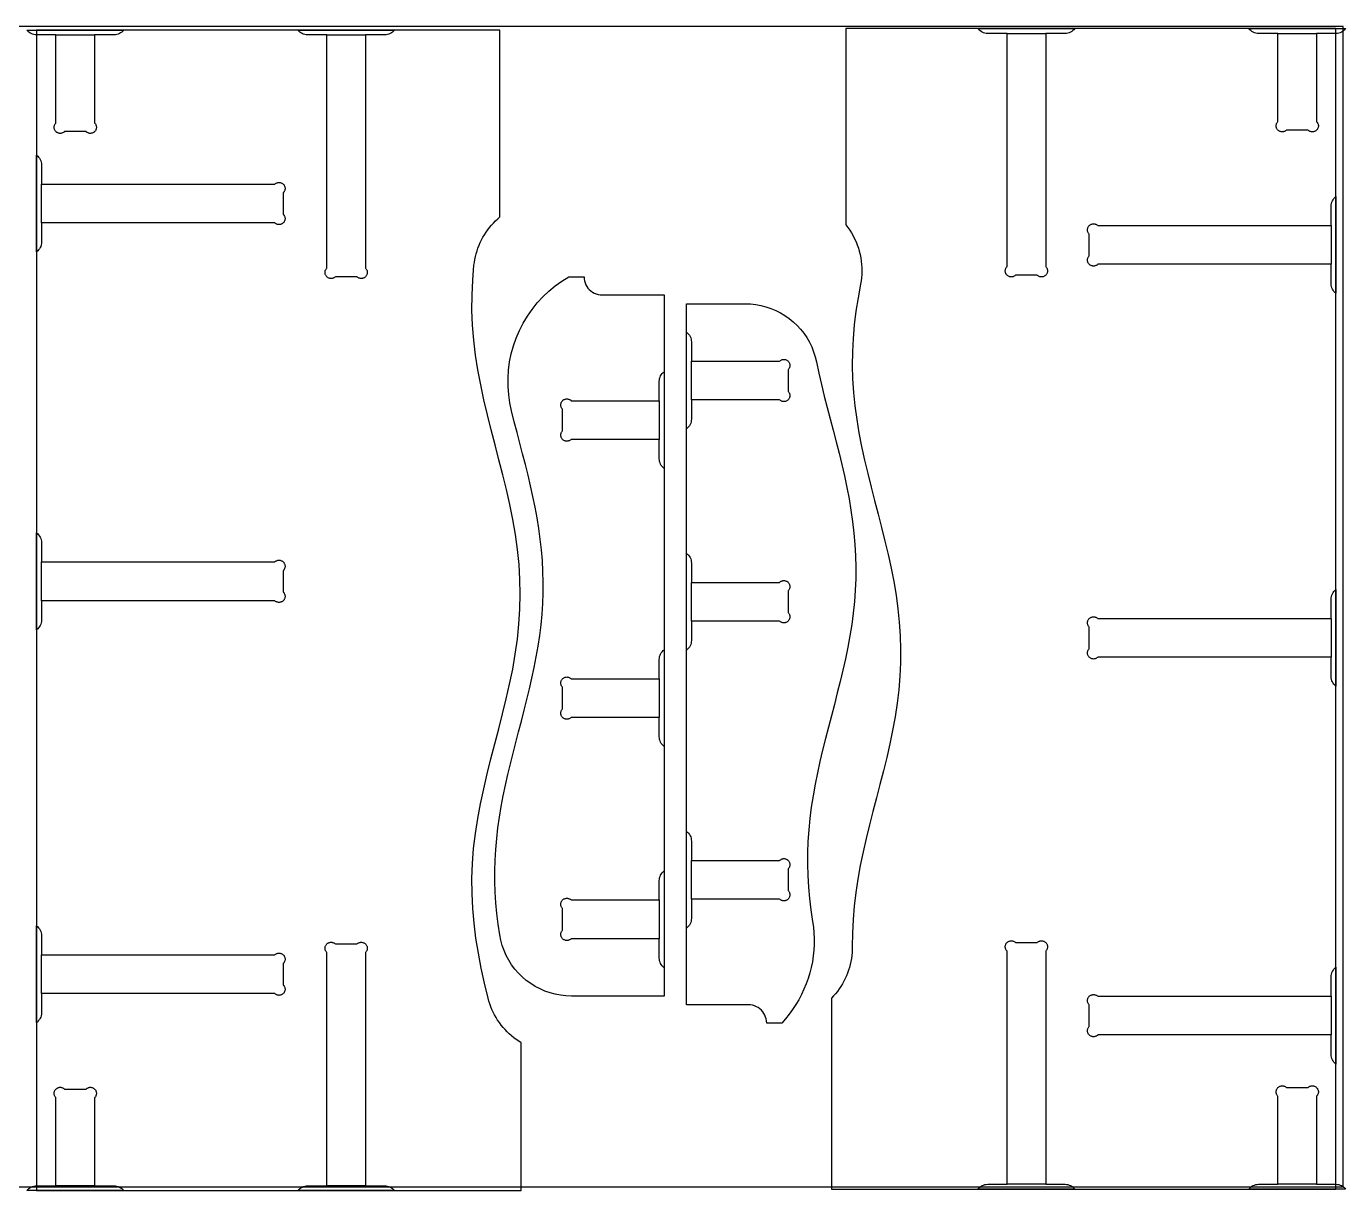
# Model space of a CAD drawing. Header units: inches. Extents: x -0.2 to 96.1, y -0.2 to 48.
# Drawn here: x 41.6 to 96.1, y -0.2 to 48 of the extents above; entities that cross this region are included whole.
import ezdxf

# ---------------------------------------------------------------- set-up
doc = ezdxf.new("R2010")
doc.units = ezdxf.units.IN
for name, color, linetype in [('BRACKET_CUTS', 1, 'Continuous'), ('BRACKET_OUTLINE', 5, 'Continuous'), ('PLYWOOD_BOUNDARY', 7, 'Continuous'), ('SHELF_OUTLINE', 3, 'Continuous')]:
    doc.layers.add(name, color=color, linetype=linetype)

msp = doc.modelspace()

# ---------------------------------------------------------------- linework, layer by layer
at = {"layer": 'BRACKET_CUTS'}
for points in [[(42.776, 47.647), (44.376, 47.647)], [(53.976, 47.647), (55.576, 47.647)], [(82.104, 47.709), (83.704, 47.709)], [(93.304, 47.709), (94.904, 47.709)], [(42.176, 39.873), (42.176, 41.472)], [(95.504, 39.759), (95.504, 38.159)], [(69.052, 32.554), (69.052, 34.154)], [(67.724, 32.518), (67.724, 30.918)], [(42.176, 24.247), (42.176, 25.848)], [(69.052, 23.404), (69.052, 25.005)], [(95.504, 23.509), (95.504, 21.909)], [(67.724, 21.018), (67.724, 19.418)], [(69.052, 11.904), (69.052, 13.504)], [(67.724, 11.868), (67.724, 10.268)], [(42.176, 7.998), (42.176, 9.598)], [(95.504, 7.884), (95.504, 6.284)], [(44.376, 0.048), (42.776, 0.048)], [(55.576, 0.048), (53.976, 0.048)], [(83.704, 0.109), (82.104, 0.109)], [(94.904, 0.109), (93.304, 0.109)]]:
    msp.add_lwpolyline(points, dxfattribs=at)
at = {"layer": 'BRACKET_OUTLINE'}
for points in [[(45.576, 47.847), (45.538, 47.803), (45.496, 47.764), (45.449, 47.729), (45.399, 47.7), (45.346, 47.677), (45.29, 47.661), (45.233, 47.651), (45.176, 47.647), (44.376, 47.647), (44.376, 44.001), (44.392, 43.983), (44.407, 43.963), (44.419, 43.942), (44.43, 43.92), (44.438, 43.897), (44.444, 43.873), (44.448, 43.849), (44.449, 43.824), (44.448, 43.8), (44.444, 43.776), (44.438, 43.752), (44.43, 43.729), (44.419, 43.706), (44.407, 43.685), (44.392, 43.666), (44.376, 43.647), (44.357, 43.631), (44.338, 43.616), (44.317, 43.604), (44.294, 43.593), (44.271, 43.585), (44.248, 43.579), (44.223, 43.575), (44.199, 43.574), (44.174, 43.575), (44.15, 43.579), (44.126, 43.585), (44.103, 43.593), (44.081, 43.604), (44.06, 43.616), (44.04, 43.631), (44.022, 43.647), (43.129, 43.647), (43.111, 43.631), (43.091, 43.616), (43.07, 43.604), (43.048, 43.593), (43.025, 43.585), (43.001, 43.579), (42.977, 43.575), (42.952, 43.574), (42.928, 43.575), (42.904, 43.579), (42.88, 43.585), (42.857, 43.593), (42.834, 43.604), (42.813, 43.616), (42.794, 43.631), (42.776, 43.647), (42.759, 43.666), (42.744, 43.685), (42.732, 43.706), (42.721, 43.729), (42.713, 43.752), (42.707, 43.776), (42.704, 43.8), (42.702, 43.824), (42.704, 43.849), (42.707, 43.873), (42.713, 43.897), (42.721, 43.92), (42.732, 43.942), (42.744, 43.963), (42.759, 43.983), (42.776, 44.001), (42.776, 47.647), (41.976, 47.647), (41.918, 47.651), (41.861, 47.661), (41.805, 47.677), (41.752, 47.7), (41.702, 47.729), (41.655, 47.764), (41.613, 47.803), (41.576, 47.847), (45.576, 47.847)], [(56.776, 47.847), (56.738, 47.803), (56.696, 47.764), (56.649, 47.729), (56.599, 47.7), (56.546, 47.677), (56.49, 47.661), (56.433, 47.651), (56.376, 47.647), (55.576, 47.647), (55.576, 38.001), (55.592, 37.983), (55.607, 37.963), (55.619, 37.942), (55.63, 37.92), (55.638, 37.897), (55.644, 37.873), (55.648, 37.849), (55.649, 37.824), (55.648, 37.8), (55.644, 37.776), (55.638, 37.752), (55.63, 37.729), (55.619, 37.706), (55.607, 37.685), (55.592, 37.666), (55.576, 37.647), (55.557, 37.631), (55.538, 37.616), (55.517, 37.604), (55.494, 37.593), (55.471, 37.585), (55.448, 37.579), (55.423, 37.575), (55.399, 37.574), (55.374, 37.575), (55.35, 37.579), (55.326, 37.585), (55.303, 37.593), (55.281, 37.604), (55.26, 37.616), (55.24, 37.631), (55.222, 37.647), (54.329, 37.647), (54.311, 37.631), (54.291, 37.616), (54.27, 37.604), (54.248, 37.593), (54.225, 37.585), (54.201, 37.579), (54.177, 37.575), (54.152, 37.574), (54.128, 37.575), (54.104, 37.579), (54.08, 37.585), (54.057, 37.593), (54.034, 37.604), (54.013, 37.616), (53.994, 37.631), (53.976, 37.647), (53.959, 37.666), (53.944, 37.685), (53.932, 37.706), (53.921, 37.729), (53.913, 37.752), (53.907, 37.776), (53.904, 37.8), (53.902, 37.824), (53.904, 37.849), (53.907, 37.873), (53.913, 37.897), (53.921, 37.92), (53.932, 37.942), (53.944, 37.963), (53.959, 37.983), (53.976, 38.001), (53.976, 47.647), (53.176, 47.647), (53.118, 47.651), (53.061, 47.661), (53.005, 47.677), (52.952, 47.7), (52.902, 47.729), (52.855, 47.764), (52.813, 47.803), (52.776, 47.847), (56.776, 47.847)], [(84.904, 47.909), (84.866, 47.864), (84.824, 47.825), (84.778, 47.79), (84.727, 47.761), (84.674, 47.739), (84.619, 47.722), (84.562, 47.712), (84.504, 47.709), (83.704, 47.709), (83.704, 38.062), (83.72, 38.044), (83.735, 38.024), (83.747, 38.003), (83.758, 37.981), (83.766, 37.958), (83.772, 37.934), (83.776, 37.91), (83.777, 37.885), (83.776, 37.861), (83.772, 37.837), (83.766, 37.813), (83.758, 37.79), (83.747, 37.768), (83.735, 37.746), (83.72, 37.727), (83.704, 37.709), (83.686, 37.692), (83.666, 37.678), (83.645, 37.665), (83.623, 37.654), (83.6, 37.646), (83.576, 37.64), (83.551, 37.637), (83.527, 37.635), (83.502, 37.637), (83.478, 37.64), (83.454, 37.646), (83.431, 37.654), (83.409, 37.665), (83.388, 37.678), (83.368, 37.692), (83.35, 37.709), (82.457, 37.709), (82.439, 37.692), (82.419, 37.678), (82.398, 37.665), (82.376, 37.654), (82.353, 37.646), (82.329, 37.64), (82.305, 37.637), (82.28, 37.635), (82.256, 37.637), (82.232, 37.64), (82.208, 37.646), (82.185, 37.654), (82.163, 37.665), (82.142, 37.678), (82.122, 37.692), (82.104, 37.709), (82.087, 37.727), (82.073, 37.746), (82.06, 37.768), (82.05, 37.79), (82.041, 37.813), (82.035, 37.837), (82.032, 37.861), (82.03, 37.885), (82.032, 37.91), (82.035, 37.934), (82.041, 37.958), (82.05, 37.981), (82.06, 38.003), (82.073, 38.024), (82.087, 38.044), (82.104, 38.062), (82.104, 47.709), (81.304, 47.709), (81.246, 47.712), (81.189, 47.722), (81.133, 47.739), (81.08, 47.761), (81.03, 47.79), (80.983, 47.825), (80.941, 47.864), (80.904, 47.909), (84.904, 47.909)], [(96.104, 47.909), (96.066, 47.864), (96.024, 47.825), (95.978, 47.79), (95.927, 47.761), (95.874, 47.739), (95.819, 47.722), (95.762, 47.712), (95.704, 47.709), (94.904, 47.709), (94.904, 44.062), (94.92, 44.044), (94.935, 44.024), (94.947, 44.003), (94.958, 43.981), (94.966, 43.958), (94.972, 43.934), (94.976, 43.91), (94.977, 43.885), (94.976, 43.861), (94.972, 43.837), (94.966, 43.813), (94.958, 43.79), (94.947, 43.768), (94.935, 43.746), (94.92, 43.727), (94.904, 43.709), (94.886, 43.692), (94.866, 43.678), (94.845, 43.665), (94.823, 43.654), (94.8, 43.646), (94.776, 43.64), (94.751, 43.637), (94.727, 43.635), (94.702, 43.637), (94.678, 43.64), (94.654, 43.646), (94.631, 43.654), (94.609, 43.665), (94.588, 43.678), (94.568, 43.692), (94.55, 43.709), (93.657, 43.709), (93.639, 43.692), (93.619, 43.678), (93.598, 43.665), (93.576, 43.654), (93.553, 43.646), (93.529, 43.64), (93.505, 43.637), (93.48, 43.635), (93.456, 43.637), (93.432, 43.64), (93.408, 43.646), (93.385, 43.654), (93.363, 43.665), (93.342, 43.678), (93.322, 43.692), (93.304, 43.709), (93.287, 43.727), (93.273, 43.746), (93.26, 43.768), (93.25, 43.79), (93.241, 43.813), (93.235, 43.837), (93.232, 43.861), (93.23, 43.885), (93.232, 43.91), (93.235, 43.934), (93.241, 43.958), (93.25, 43.981), (93.26, 44.003), (93.273, 44.024), (93.287, 44.044), (93.304, 44.062), (93.304, 47.709), (92.504, 47.709), (92.446, 47.712), (92.389, 47.722), (92.333, 47.739), (92.28, 47.761), (92.23, 47.79), (92.183, 47.825), (92.141, 47.864), (92.104, 47.909), (96.104, 47.909)], [(41.976, 42.672), (42.02, 42.635), (42.059, 42.593), (42.094, 42.546), (42.123, 42.496), (42.146, 42.443), (42.162, 42.387), (42.172, 42.33), (42.176, 42.272), (42.176, 41.472), (51.822, 41.472), (51.84, 41.489), (51.86, 41.504), (51.881, 41.516), (51.903, 41.527), (51.926, 41.535), (51.95, 41.541), (51.974, 41.545), (51.999, 41.546), (52.023, 41.545), (52.048, 41.541), (52.071, 41.535), (52.094, 41.527), (52.117, 41.516), (52.138, 41.504), (52.157, 41.489), (52.176, 41.472), (52.192, 41.454), (52.207, 41.435), (52.219, 41.414), (52.23, 41.391), (52.238, 41.368), (52.244, 41.344), (52.248, 41.32), (52.249, 41.296), (52.248, 41.271), (52.244, 41.247), (52.238, 41.223), (52.23, 41.2), (52.219, 41.178), (52.207, 41.157), (52.192, 41.137), (52.176, 41.119), (52.176, 40.226), (52.192, 40.208), (52.207, 40.188), (52.219, 40.167), (52.23, 40.145), (52.238, 40.122), (52.244, 40.098), (52.248, 40.074), (52.249, 40.049), (52.248, 40.025), (52.244, 40.001), (52.238, 39.977), (52.23, 39.954), (52.219, 39.931), (52.207, 39.91), (52.192, 39.891), (52.176, 39.873), (52.157, 39.856), (52.138, 39.841), (52.117, 39.829), (52.094, 39.818), (52.071, 39.81), (52.048, 39.804), (52.023, 39.8), (51.999, 39.799), (51.974, 39.8), (51.95, 39.804), (51.926, 39.81), (51.903, 39.818), (51.881, 39.829), (51.86, 39.841), (51.84, 39.856), (51.822, 39.873), (42.176, 39.873), (42.176, 39.073), (42.172, 39.015), (42.162, 38.958), (42.146, 38.902), (42.123, 38.849), (42.094, 38.799), (42.059, 38.752), (42.02, 38.71), (41.976, 38.672), (41.976, 42.672)], [(95.704, 36.959), (95.659, 36.996), (95.62, 37.038), (95.585, 37.085), (95.556, 37.135), (95.534, 37.188), (95.517, 37.244), (95.507, 37.301), (95.504, 37.359), (95.504, 38.159), (85.857, 38.159), (85.839, 38.142), (85.819, 38.128), (85.798, 38.115), (85.776, 38.104), (85.753, 38.096), (85.729, 38.09), (85.705, 38.087), (85.68, 38.085), (85.656, 38.087), (85.632, 38.09), (85.608, 38.096), (85.585, 38.104), (85.563, 38.115), (85.542, 38.128), (85.522, 38.142), (85.504, 38.159), (85.487, 38.177), (85.473, 38.196), (85.46, 38.218), (85.45, 38.24), (85.441, 38.263), (85.435, 38.287), (85.432, 38.311), (85.43, 38.335), (85.432, 38.36), (85.435, 38.384), (85.441, 38.408), (85.45, 38.431), (85.46, 38.453), (85.473, 38.474), (85.487, 38.494), (85.504, 38.512), (85.504, 39.405), (85.487, 39.423), (85.473, 39.443), (85.46, 39.464), (85.45, 39.486), (85.441, 39.509), (85.435, 39.533), (85.432, 39.557), (85.43, 39.582), (85.432, 39.606), (85.435, 39.631), (85.441, 39.654), (85.45, 39.677), (85.46, 39.7), (85.473, 39.721), (85.487, 39.74), (85.504, 39.759), (85.522, 39.775), (85.542, 39.79), (85.563, 39.802), (85.585, 39.813), (85.608, 39.821), (85.632, 39.827), (85.656, 39.831), (85.68, 39.832), (85.705, 39.831), (85.729, 39.827), (85.753, 39.821), (85.776, 39.813), (85.798, 39.802), (85.819, 39.79), (85.839, 39.775), (85.857, 39.759), (95.504, 39.759), (95.504, 40.559), (95.507, 40.616), (95.517, 40.673), (95.534, 40.729), (95.556, 40.782), (95.585, 40.832), (95.62, 40.879), (95.659, 40.921), (95.704, 40.959), (95.704, 36.959)], [(68.852, 35.355), (68.896, 35.317), (68.935, 35.275), (68.97, 35.228), (68.999, 35.178), (69.022, 35.125), (69.038, 35.069), (69.048, 35.012), (69.052, 34.954), (69.052, 34.154), (72.698, 34.154), (72.716, 34.171), (72.736, 34.186), (72.757, 34.198), (72.779, 34.209), (72.802, 34.217), (72.826, 34.223), (72.85, 34.227), (72.875, 34.228), (72.899, 34.227), (72.924, 34.223), (72.947, 34.217), (72.97, 34.209), (72.993, 34.198), (73.014, 34.186), (73.033, 34.171), (73.052, 34.154), (73.068, 34.136), (73.083, 34.117), (73.095, 34.096), (73.106, 34.073), (73.114, 34.05), (73.12, 34.026), (73.124, 34.002), (73.125, 33.978), (73.124, 33.953), (73.12, 33.929), (73.114, 33.905), (73.106, 33.882), (73.095, 33.86), (73.083, 33.839), (73.068, 33.819), (73.052, 33.801), (73.052, 32.908), (73.068, 32.89), (73.083, 32.87), (73.095, 32.849), (73.106, 32.827), (73.114, 32.804), (73.12, 32.78), (73.124, 32.756), (73.125, 32.731), (73.124, 32.707), (73.12, 32.683), (73.114, 32.659), (73.106, 32.636), (73.095, 32.613), (73.083, 32.592), (73.068, 32.573), (73.052, 32.554), (73.033, 32.538), (73.014, 32.523), (72.993, 32.511), (72.97, 32.5), (72.947, 32.492), (72.924, 32.486), (72.899, 32.482), (72.875, 32.481), (72.85, 32.482), (72.826, 32.486), (72.802, 32.492), (72.779, 32.5), (72.757, 32.511), (72.736, 32.523), (72.716, 32.538), (72.698, 32.554), (69.052, 32.554), (69.052, 31.754), (69.048, 31.697), (69.038, 31.64), (69.022, 31.584), (68.999, 31.531), (68.97, 31.481), (68.935, 31.434), (68.896, 31.392), (68.852, 31.354), (68.852, 35.355)], [(67.924, 29.718), (67.88, 29.755), (67.84, 29.797), (67.806, 29.844), (67.777, 29.894), (67.754, 29.947), (67.738, 30.003), (67.728, 30.06), (67.724, 30.118), (67.724, 30.918), (64.078, 30.918), (64.06, 30.901), (64.04, 30.887), (64.019, 30.874), (63.997, 30.864), (63.974, 30.855), (63.95, 30.849), (63.926, 30.846), (63.901, 30.844), (63.877, 30.846), (63.852, 30.849), (63.829, 30.855), (63.805, 30.864), (63.783, 30.874), (63.762, 30.887), (63.742, 30.901), (63.724, 30.918), (63.708, 30.936), (63.693, 30.956), (63.681, 30.977), (63.67, 30.999), (63.662, 31.022), (63.656, 31.046), (63.652, 31.07), (63.651, 31.094), (63.652, 31.119), (63.656, 31.143), (63.662, 31.167), (63.67, 31.19), (63.681, 31.212), (63.693, 31.233), (63.708, 31.253), (63.724, 31.271), (63.724, 32.164), (63.708, 32.182), (63.693, 32.202), (63.681, 32.223), (63.67, 32.245), (63.662, 32.268), (63.656, 32.292), (63.652, 32.316), (63.651, 32.341), (63.652, 32.365), (63.656, 32.39), (63.662, 32.413), (63.67, 32.437), (63.681, 32.459), (63.693, 32.48), (63.708, 32.5), (63.724, 32.518), (63.742, 32.534), (63.762, 32.549), (63.783, 32.561), (63.805, 32.572), (63.829, 32.58), (63.852, 32.586), (63.877, 32.59), (63.901, 32.591), (63.926, 32.59), (63.95, 32.586), (63.974, 32.58), (63.997, 32.572), (64.019, 32.561), (64.04, 32.549), (64.06, 32.534), (64.078, 32.518), (67.724, 32.518), (67.724, 33.318), (67.728, 33.376), (67.738, 33.433), (67.754, 33.488), (67.777, 33.541), (67.806, 33.592), (67.84, 33.638), (67.88, 33.68), (67.924, 33.718), (67.924, 29.718)], [(41.976, 27.047), (42.02, 27.01), (42.059, 26.968), (42.094, 26.921), (42.123, 26.871), (42.146, 26.818), (42.162, 26.762), (42.172, 26.705), (42.176, 26.648), (42.176, 25.848), (51.822, 25.848), (51.84, 25.864), (51.86, 25.879), (51.881, 25.891), (51.903, 25.902), (51.926, 25.91), (51.95, 25.916), (51.974, 25.92), (51.999, 25.921), (52.023, 25.92), (52.048, 25.916), (52.071, 25.91), (52.094, 25.902), (52.117, 25.891), (52.138, 25.879), (52.157, 25.864), (52.176, 25.848), (52.192, 25.829), (52.207, 25.81), (52.219, 25.789), (52.23, 25.766), (52.238, 25.743), (52.244, 25.719), (52.248, 25.695), (52.249, 25.671), (52.248, 25.646), (52.244, 25.622), (52.238, 25.598), (52.23, 25.575), (52.219, 25.553), (52.207, 25.532), (52.192, 25.512), (52.176, 25.494), (52.176, 24.601), (52.192, 24.583), (52.207, 24.563), (52.219, 24.542), (52.23, 24.52), (52.238, 24.497), (52.244, 24.473), (52.248, 24.449), (52.249, 24.424), (52.248, 24.4), (52.244, 24.376), (52.238, 24.352), (52.23, 24.329), (52.219, 24.306), (52.207, 24.285), (52.192, 24.266), (52.176, 24.247), (52.157, 24.231), (52.138, 24.216), (52.117, 24.204), (52.094, 24.193), (52.071, 24.185), (52.048, 24.179), (52.023, 24.175), (51.999, 24.174), (51.974, 24.175), (51.95, 24.179), (51.926, 24.185), (51.903, 24.193), (51.881, 24.204), (51.86, 24.216), (51.84, 24.231), (51.822, 24.247), (42.176, 24.247), (42.176, 23.447), (42.172, 23.39), (42.162, 23.333), (42.146, 23.277), (42.123, 23.224), (42.094, 23.174), (42.059, 23.127), (42.02, 23.085), (41.976, 23.047), (41.976, 27.047)], [(68.852, 26.204), (68.896, 26.167), (68.935, 26.125), (68.97, 26.078), (68.999, 26.028), (69.022, 25.975), (69.038, 25.919), (69.048, 25.862), (69.052, 25.805), (69.052, 25.005), (72.698, 25.005), (72.716, 25.021), (72.736, 25.036), (72.757, 25.048), (72.779, 25.059), (72.802, 25.067), (72.826, 25.073), (72.85, 25.077), (72.875, 25.078), (72.899, 25.077), (72.924, 25.073), (72.947, 25.067), (72.97, 25.059), (72.993, 25.048), (73.014, 25.036), (73.033, 25.021), (73.052, 25.005), (73.068, 24.986), (73.083, 24.967), (73.095, 24.946), (73.106, 24.923), (73.114, 24.9), (73.12, 24.876), (73.124, 24.852), (73.125, 24.828), (73.124, 24.803), (73.12, 24.779), (73.114, 24.755), (73.106, 24.732), (73.095, 24.71), (73.083, 24.689), (73.068, 24.669), (73.052, 24.651), (73.052, 23.758), (73.068, 23.74), (73.083, 23.72), (73.095, 23.699), (73.106, 23.677), (73.114, 23.654), (73.12, 23.63), (73.124, 23.606), (73.125, 23.581), (73.124, 23.557), (73.12, 23.533), (73.114, 23.509), (73.106, 23.486), (73.095, 23.463), (73.083, 23.442), (73.068, 23.423), (73.052, 23.404), (73.033, 23.388), (73.014, 23.373), (72.993, 23.361), (72.97, 23.35), (72.947, 23.342), (72.924, 23.336), (72.899, 23.332), (72.875, 23.331), (72.85, 23.332), (72.826, 23.336), (72.802, 23.342), (72.779, 23.35), (72.757, 23.361), (72.736, 23.373), (72.716, 23.388), (72.698, 23.404), (69.052, 23.404), (69.052, 22.605), (69.048, 22.547), (69.038, 22.49), (69.022, 22.434), (68.999, 22.381), (68.97, 22.331), (68.935, 22.284), (68.896, 22.242), (68.852, 22.204), (68.852, 26.204)], [(95.704, 20.709), (95.659, 20.746), (95.62, 20.788), (95.585, 20.835), (95.556, 20.885), (95.534, 20.938), (95.517, 20.994), (95.507, 21.051), (95.504, 21.109), (95.504, 21.909), (85.857, 21.909), (85.839, 21.892), (85.819, 21.878), (85.798, 21.865), (85.776, 21.854), (85.753, 21.846), (85.729, 21.84), (85.705, 21.837), (85.68, 21.835), (85.656, 21.837), (85.632, 21.84), (85.608, 21.846), (85.585, 21.854), (85.563, 21.865), (85.542, 21.878), (85.522, 21.892), (85.504, 21.909), (85.487, 21.927), (85.473, 21.946), (85.46, 21.968), (85.45, 21.99), (85.441, 22.013), (85.435, 22.037), (85.432, 22.061), (85.43, 22.085), (85.432, 22.11), (85.435, 22.134), (85.441, 22.158), (85.45, 22.181), (85.46, 22.203), (85.473, 22.224), (85.487, 22.244), (85.504, 22.262), (85.504, 23.155), (85.487, 23.173), (85.473, 23.193), (85.46, 23.214), (85.45, 23.236), (85.441, 23.259), (85.435, 23.283), (85.432, 23.307), (85.43, 23.332), (85.432, 23.356), (85.435, 23.381), (85.441, 23.404), (85.45, 23.427), (85.46, 23.45), (85.473, 23.471), (85.487, 23.49), (85.504, 23.509), (85.522, 23.525), (85.542, 23.54), (85.563, 23.552), (85.585, 23.563), (85.608, 23.571), (85.632, 23.577), (85.656, 23.581), (85.68, 23.582), (85.705, 23.581), (85.729, 23.577), (85.753, 23.571), (85.776, 23.563), (85.798, 23.552), (85.819, 23.54), (85.839, 23.525), (85.857, 23.509), (95.504, 23.509), (95.504, 24.309), (95.507, 24.366), (95.517, 24.423), (95.534, 24.479), (95.556, 24.532), (95.585, 24.582), (95.62, 24.629), (95.659, 24.671), (95.704, 24.709), (95.704, 20.709)], [(67.924, 18.218), (67.88, 18.255), (67.84, 18.297), (67.806, 18.344), (67.777, 18.394), (67.754, 18.447), (67.738, 18.503), (67.728, 18.56), (67.724, 18.618), (67.724, 19.418), (64.078, 19.418), (64.06, 19.401), (64.04, 19.387), (64.019, 19.374), (63.997, 19.364), (63.974, 19.355), (63.95, 19.349), (63.926, 19.346), (63.901, 19.344), (63.877, 19.346), (63.852, 19.349), (63.829, 19.355), (63.805, 19.364), (63.783, 19.374), (63.762, 19.387), (63.742, 19.401), (63.724, 19.418), (63.708, 19.436), (63.693, 19.456), (63.681, 19.477), (63.67, 19.499), (63.662, 19.522), (63.656, 19.546), (63.652, 19.57), (63.651, 19.594), (63.652, 19.619), (63.656, 19.643), (63.662, 19.667), (63.67, 19.69), (63.681, 19.712), (63.693, 19.733), (63.708, 19.753), (63.724, 19.771), (63.724, 20.664), (63.708, 20.682), (63.693, 20.702), (63.681, 20.723), (63.67, 20.745), (63.662, 20.768), (63.656, 20.792), (63.652, 20.816), (63.651, 20.841), (63.652, 20.865), (63.656, 20.89), (63.662, 20.913), (63.67, 20.937), (63.681, 20.959), (63.693, 20.98), (63.708, 21), (63.724, 21.018), (63.742, 21.034), (63.762, 21.049), (63.783, 21.061), (63.805, 21.072), (63.829, 21.08), (63.852, 21.086), (63.877, 21.09), (63.901, 21.091), (63.926, 21.09), (63.95, 21.086), (63.974, 21.08), (63.997, 21.072), (64.019, 21.061), (64.04, 21.049), (64.06, 21.034), (64.078, 21.018), (67.724, 21.018), (67.724, 21.818), (67.728, 21.876), (67.738, 21.933), (67.754, 21.988), (67.777, 22.041), (67.806, 22.092), (67.84, 22.138), (67.88, 22.18), (67.924, 22.218), (67.924, 18.218)], [(68.852, 14.704), (68.896, 14.667), (68.935, 14.625), (68.97, 14.578), (68.999, 14.528), (69.022, 14.475), (69.038, 14.419), (69.048, 14.362), (69.052, 14.304), (69.052, 13.504), (72.698, 13.504), (72.716, 13.521), (72.736, 13.536), (72.757, 13.548), (72.779, 13.559), (72.802, 13.567), (72.826, 13.573), (72.85, 13.577), (72.875, 13.578), (72.899, 13.577), (72.924, 13.573), (72.947, 13.567), (72.97, 13.559), (72.993, 13.548), (73.014, 13.536), (73.033, 13.521), (73.052, 13.504), (73.068, 13.486), (73.083, 13.467), (73.095, 13.446), (73.106, 13.423), (73.114, 13.4), (73.12, 13.376), (73.124, 13.352), (73.125, 13.328), (73.124, 13.303), (73.12, 13.279), (73.114, 13.255), (73.106, 13.232), (73.095, 13.21), (73.083, 13.189), (73.068, 13.169), (73.052, 13.151), (73.052, 12.258), (73.068, 12.24), (73.083, 12.22), (73.095, 12.199), (73.106, 12.177), (73.114, 12.154), (73.12, 12.13), (73.124, 12.106), (73.125, 12.081), (73.124, 12.057), (73.12, 12.033), (73.114, 12.009), (73.106, 11.986), (73.095, 11.963), (73.083, 11.942), (73.068, 11.923), (73.052, 11.904), (73.033, 11.888), (73.014, 11.873), (72.993, 11.861), (72.97, 11.85), (72.947, 11.842), (72.924, 11.836), (72.899, 11.832), (72.875, 11.831), (72.85, 11.832), (72.826, 11.836), (72.802, 11.842), (72.779, 11.85), (72.757, 11.861), (72.736, 11.873), (72.716, 11.888), (72.698, 11.904), (69.052, 11.904), (69.052, 11.104), (69.048, 11.047), (69.038, 10.99), (69.022, 10.934), (68.999, 10.881), (68.97, 10.831), (68.935, 10.784), (68.896, 10.742), (68.852, 10.704), (68.852, 14.704)], [(67.924, 9.068), (67.88, 9.105), (67.84, 9.147), (67.806, 9.194), (67.777, 9.244), (67.754, 9.297), (67.738, 9.353), (67.728, 9.41), (67.724, 9.468), (67.724, 10.268), (64.078, 10.268), (64.06, 10.251), (64.04, 10.237), (64.019, 10.224), (63.997, 10.214), (63.974, 10.205), (63.95, 10.199), (63.926, 10.196), (63.901, 10.194), (63.877, 10.196), (63.852, 10.199), (63.829, 10.205), (63.805, 10.214), (63.783, 10.224), (63.762, 10.237), (63.742, 10.251), (63.724, 10.268), (63.708, 10.286), (63.693, 10.306), (63.681, 10.327), (63.67, 10.349), (63.662, 10.372), (63.656, 10.396), (63.652, 10.42), (63.651, 10.444), (63.652, 10.469), (63.656, 10.493), (63.662, 10.517), (63.67, 10.54), (63.681, 10.562), (63.693, 10.583), (63.708, 10.603), (63.724, 10.621), (63.724, 11.514), (63.708, 11.532), (63.693, 11.552), (63.681, 11.573), (63.67, 11.595), (63.662, 11.618), (63.656, 11.642), (63.652, 11.666), (63.651, 11.691), (63.652, 11.715), (63.656, 11.74), (63.662, 11.763), (63.67, 11.787), (63.681, 11.809), (63.693, 11.83), (63.708, 11.85), (63.724, 11.868), (63.742, 11.884), (63.762, 11.899), (63.783, 11.911), (63.805, 11.922), (63.829, 11.93), (63.852, 11.936), (63.877, 11.94), (63.901, 11.941), (63.926, 11.94), (63.95, 11.936), (63.974, 11.93), (63.997, 11.922), (64.019, 11.911), (64.04, 11.899), (64.06, 11.884), (64.078, 11.868), (67.724, 11.868), (67.724, 12.668), (67.728, 12.726), (67.738, 12.783), (67.754, 12.838), (67.777, 12.891), (67.806, 12.942), (67.84, 12.988), (67.88, 13.03), (67.924, 13.068), (67.924, 9.068)], [(41.976, 10.798), (42.02, 10.76), (42.059, 10.718), (42.094, 10.671), (42.123, 10.621), (42.146, 10.568), (42.162, 10.512), (42.172, 10.455), (42.176, 10.398), (42.176, 9.598), (51.822, 9.598), (51.84, 9.614), (51.86, 9.629), (51.881, 9.641), (51.903, 9.652), (51.926, 9.66), (51.95, 9.666), (51.974, 9.67), (51.999, 9.671), (52.023, 9.67), (52.048, 9.666), (52.071, 9.66), (52.094, 9.652), (52.117, 9.641), (52.138, 9.629), (52.157, 9.614), (52.176, 9.598), (52.192, 9.579), (52.207, 9.56), (52.219, 9.539), (52.23, 9.516), (52.238, 9.493), (52.244, 9.469), (52.248, 9.445), (52.249, 9.421), (52.248, 9.396), (52.244, 9.372), (52.238, 9.348), (52.23, 9.325), (52.219, 9.303), (52.207, 9.282), (52.192, 9.262), (52.176, 9.244), (52.176, 8.351), (52.192, 8.333), (52.207, 8.313), (52.219, 8.292), (52.23, 8.27), (52.238, 8.247), (52.244, 8.223), (52.248, 8.199), (52.249, 8.174), (52.248, 8.15), (52.244, 8.126), (52.238, 8.102), (52.23, 8.079), (52.219, 8.056), (52.207, 8.035), (52.192, 8.016), (52.176, 7.998), (52.157, 7.981), (52.138, 7.966), (52.117, 7.954), (52.094, 7.943), (52.071, 7.935), (52.048, 7.929), (52.023, 7.925), (51.999, 7.924), (51.974, 7.925), (51.95, 7.929), (51.926, 7.935), (51.903, 7.943), (51.881, 7.954), (51.86, 7.966), (51.84, 7.981), (51.822, 7.998), (42.176, 7.998), (42.176, 7.198), (42.172, 7.14), (42.162, 7.083), (42.146, 7.027), (42.123, 6.974), (42.094, 6.924), (42.059, 6.877), (42.02, 6.835), (41.976, 6.798), (41.976, 10.798)], [(52.776, -0.152), (52.813, -0.108), (52.855, -0.069), (52.902, -0.034), (52.952, -0.005), (53.005, 0.018), (53.061, 0.034), (53.118, 0.044), (53.176, 0.048), (53.976, 0.048), (53.976, 9.694), (53.959, 9.712), (53.944, 9.732), (53.932, 9.753), (53.921, 9.775), (53.913, 9.798), (53.907, 9.822), (53.904, 9.846), (53.902, 9.871), (53.904, 9.895), (53.907, 9.919), (53.913, 9.943), (53.921, 9.966), (53.932, 9.989), (53.944, 10.01), (53.959, 10.029), (53.976, 10.048), (53.994, 10.064), (54.013, 10.079), (54.034, 10.091), (54.057, 10.102), (54.08, 10.11), (54.104, 10.116), (54.128, 10.12), (54.152, 10.121), (54.177, 10.12), (54.201, 10.116), (54.225, 10.11), (54.248, 10.102), (54.27, 10.091), (54.291, 10.079), (54.311, 10.064), (54.329, 10.048), (55.222, 10.048), (55.24, 10.064), (55.26, 10.079), (55.281, 10.091), (55.303, 10.102), (55.326, 10.11), (55.35, 10.116), (55.374, 10.12), (55.399, 10.121), (55.423, 10.12), (55.448, 10.116), (55.471, 10.11), (55.494, 10.102), (55.517, 10.091), (55.538, 10.079), (55.557, 10.064), (55.576, 10.048), (55.592, 10.029), (55.607, 10.01), (55.619, 9.989), (55.63, 9.966), (55.638, 9.943), (55.644, 9.919), (55.648, 9.895), (55.649, 9.871), (55.648, 9.846), (55.644, 9.822), (55.638, 9.798), (55.63, 9.775), (55.619, 9.753), (55.607, 9.732), (55.592, 9.712), (55.576, 9.694), (55.576, 0.048), (56.376, 0.048), (56.433, 0.044), (56.49, 0.034), (56.546, 0.018), (56.599, -0.005), (56.649, -0.034), (56.696, -0.069), (56.738, -0.108), (56.776, -0.152), (52.776, -0.152)], [(80.904, -0.091), (80.941, -0.047), (80.983, -0.008), (81.03, 0.027), (81.08, 0.056), (81.133, 0.079), (81.189, 0.095), (81.246, 0.105), (81.304, 0.109), (82.104, 0.109), (82.104, 9.755), (82.087, 9.773), (82.073, 9.793), (82.06, 9.814), (82.05, 9.836), (82.041, 9.859), (82.035, 9.883), (82.032, 9.907), (82.03, 9.932), (82.032, 9.956), (82.035, 9.981), (82.041, 10.004), (82.05, 10.027), (82.06, 10.05), (82.073, 10.071), (82.087, 10.09), (82.104, 10.109), (82.122, 10.125), (82.142, 10.14), (82.163, 10.152), (82.185, 10.163), (82.208, 10.171), (82.232, 10.177), (82.256, 10.181), (82.28, 10.182), (82.305, 10.181), (82.329, 10.177), (82.353, 10.171), (82.376, 10.163), (82.398, 10.152), (82.419, 10.14), (82.439, 10.125), (82.457, 10.109), (83.35, 10.109), (83.368, 10.125), (83.388, 10.14), (83.409, 10.152), (83.431, 10.163), (83.454, 10.171), (83.478, 10.177), (83.502, 10.181), (83.527, 10.182), (83.551, 10.181), (83.576, 10.177), (83.6, 10.171), (83.623, 10.163), (83.645, 10.152), (83.666, 10.14), (83.686, 10.125), (83.704, 10.109), (83.72, 10.09), (83.735, 10.071), (83.747, 10.05), (83.758, 10.027), (83.766, 10.004), (83.772, 9.981), (83.776, 9.956), (83.777, 9.932), (83.776, 9.907), (83.772, 9.883), (83.766, 9.859), (83.758, 9.836), (83.747, 9.814), (83.735, 9.793), (83.72, 9.773), (83.704, 9.755), (83.704, 0.109), (84.504, 0.109), (84.562, 0.105), (84.619, 0.095), (84.674, 0.079), (84.727, 0.056), (84.778, 0.027), (84.824, -0.008), (84.866, -0.047), (84.904, -0.091), (80.904, -0.091)], [(95.704, 5.084), (95.659, 5.121), (95.62, 5.163), (95.585, 5.21), (95.556, 5.26), (95.534, 5.313), (95.517, 5.369), (95.507, 5.426), (95.504, 5.484), (95.504, 6.284), (85.857, 6.284), (85.839, 6.267), (85.819, 6.253), (85.798, 6.24), (85.776, 6.229), (85.753, 6.221), (85.729, 6.215), (85.705, 6.212), (85.68, 6.21), (85.656, 6.212), (85.632, 6.215), (85.608, 6.221), (85.585, 6.229), (85.563, 6.24), (85.542, 6.253), (85.522, 6.267), (85.504, 6.284), (85.487, 6.302), (85.473, 6.321), (85.46, 6.343), (85.45, 6.365), (85.441, 6.388), (85.435, 6.412), (85.432, 6.436), (85.43, 6.46), (85.432, 6.485), (85.435, 6.509), (85.441, 6.533), (85.45, 6.556), (85.46, 6.578), (85.473, 6.599), (85.487, 6.619), (85.504, 6.637), (85.504, 7.53), (85.487, 7.548), (85.473, 7.568), (85.46, 7.589), (85.45, 7.611), (85.441, 7.634), (85.435, 7.658), (85.432, 7.682), (85.43, 7.707), (85.432, 7.731), (85.435, 7.756), (85.441, 7.779), (85.45, 7.802), (85.46, 7.825), (85.473, 7.846), (85.487, 7.865), (85.504, 7.884), (85.522, 7.9), (85.542, 7.915), (85.563, 7.927), (85.585, 7.938), (85.608, 7.946), (85.632, 7.952), (85.656, 7.956), (85.68, 7.957), (85.705, 7.956), (85.729, 7.952), (85.753, 7.946), (85.776, 7.938), (85.798, 7.927), (85.819, 7.915), (85.839, 7.9), (85.857, 7.884), (95.504, 7.884), (95.504, 8.684), (95.507, 8.741), (95.517, 8.798), (95.534, 8.854), (95.556, 8.907), (95.585, 8.957), (95.62, 9.004), (95.659, 9.046), (95.704, 9.084), (95.704, 5.084)], [(41.576, -0.152), (41.613, -0.108), (41.655, -0.069), (41.702, -0.034), (41.752, -0.005), (41.805, 0.018), (41.861, 0.034), (41.918, 0.044), (41.976, 0.048), (42.776, 0.048), (42.776, 3.694), (42.759, 3.712), (42.744, 3.732), (42.732, 3.753), (42.721, 3.775), (42.713, 3.798), (42.707, 3.822), (42.704, 3.846), (42.702, 3.871), (42.704, 3.895), (42.707, 3.919), (42.713, 3.943), (42.721, 3.966), (42.732, 3.989), (42.744, 4.01), (42.759, 4.029), (42.776, 4.048), (42.794, 4.064), (42.813, 4.079), (42.834, 4.091), (42.857, 4.102), (42.88, 4.11), (42.904, 4.116), (42.928, 4.12), (42.952, 4.121), (42.977, 4.12), (43.001, 4.116), (43.025, 4.11), (43.048, 4.102), (43.07, 4.091), (43.091, 4.079), (43.111, 4.064), (43.129, 4.048), (44.022, 4.048), (44.04, 4.064), (44.06, 4.079), (44.081, 4.091), (44.103, 4.102), (44.126, 4.11), (44.15, 4.116), (44.174, 4.12), (44.199, 4.121), (44.223, 4.12), (44.248, 4.116), (44.271, 4.11), (44.294, 4.102), (44.317, 4.091), (44.338, 4.079), (44.357, 4.064), (44.376, 4.048), (44.392, 4.029), (44.407, 4.01), (44.419, 3.989), (44.43, 3.966), (44.438, 3.943), (44.444, 3.919), (44.448, 3.895), (44.449, 3.871), (44.448, 3.846), (44.444, 3.822), (44.438, 3.798), (44.43, 3.775), (44.419, 3.753), (44.407, 3.732), (44.392, 3.712), (44.376, 3.694), (44.376, 0.048), (45.176, 0.048), (45.233, 0.044), (45.29, 0.034), (45.346, 0.018), (45.399, -0.005), (45.449, -0.034), (45.496, -0.069), (45.538, -0.108), (45.576, -0.152), (41.576, -0.152)], [(92.104, -0.091), (92.141, -0.047), (92.183, -0.008), (92.23, 0.027), (92.28, 0.056), (92.333, 0.079), (92.389, 0.095), (92.446, 0.105), (92.504, 0.109), (93.304, 0.109), (93.304, 3.755), (93.287, 3.773), (93.273, 3.793), (93.26, 3.814), (93.25, 3.836), (93.241, 3.859), (93.235, 3.883), (93.232, 3.907), (93.23, 3.932), (93.232, 3.956), (93.235, 3.981), (93.241, 4.004), (93.25, 4.027), (93.26, 4.05), (93.273, 4.071), (93.287, 4.09), (93.304, 4.109), (93.322, 4.125), (93.342, 4.14), (93.363, 4.152), (93.385, 4.163), (93.408, 4.171), (93.432, 4.177), (93.456, 4.181), (93.48, 4.182), (93.505, 4.181), (93.529, 4.177), (93.553, 4.171), (93.576, 4.163), (93.598, 4.152), (93.619, 4.14), (93.639, 4.125), (93.657, 4.109), (94.55, 4.109), (94.568, 4.125), (94.588, 4.14), (94.609, 4.152), (94.631, 4.163), (94.654, 4.171), (94.678, 4.177), (94.702, 4.181), (94.727, 4.182), (94.751, 4.181), (94.776, 4.177), (94.8, 4.171), (94.823, 4.163), (94.845, 4.152), (94.866, 4.14), (94.886, 4.125), (94.904, 4.109), (94.92, 4.09), (94.935, 4.071), (94.947, 4.05), (94.958, 4.027), (94.966, 4.004), (94.972, 3.981), (94.976, 3.956), (94.977, 3.932), (94.976, 3.907), (94.972, 3.883), (94.966, 3.859), (94.958, 3.836), (94.947, 3.814), (94.935, 3.793), (94.92, 3.773), (94.904, 3.755), (94.904, 0.109), (95.704, 0.109), (95.762, 0.105), (95.819, 0.095), (95.874, 0.079), (95.927, 0.056), (95.978, 0.027), (96.024, -0.008), (96.066, -0.047), (96.104, -0.091), (92.104, -0.091)]]:
    msp.add_lwpolyline(points, close=True, dxfattribs=at)
at = {"layer": 'PLYWOOD_BOUNDARY'}
msp.add_lwpolyline([(0, 0), (96, 0), (96, 48), (0, 48), (0, 0)], close=True, dxfattribs=at)
at = {"layer": 'SHELF_OUTLINE'}
for points in [[(41.976, 47.847), (41.976, -0.152), (62.018, -0.152), (62.018, 5.956), (62.018, 5.956), (61.912, 6.022), (61.81, 6.093), (61.71, 6.167), (61.613, 6.246), (61.52, 6.329), (61.431, 6.415), (61.345, 6.506), (61.262, 6.599), (61.184, 6.696), (61.11, 6.797), (61.04, 6.9), (60.975, 7.006), (60.914, 7.114), (60.857, 7.225), (60.805, 7.339), (60.758, 7.454), (60.716, 7.571), (60.679, 7.69), (60.646, 7.81), (60.646, 7.81), (60.498, 8.429), (60.363, 9.047), (60.243, 9.666), (60.143, 10.284), (60.065, 10.903), (60.01, 11.521), (59.981, 12.14), (59.977, 12.759), (60, 13.377), (60.048, 13.996), (60.121, 14.614), (60.216, 15.233), (60.331, 15.851), (60.462, 16.47), (60.607, 17.088), (60.762, 17.707), (60.922, 18.325), (61.084, 18.944), (61.243, 19.562), (61.395, 20.181), (61.536, 20.799), (61.662, 21.418), (61.77, 22.037), (61.858, 22.655), (61.922, 23.274), (61.962, 23.892), (61.976, 24.511), (61.963, 25.129), (61.925, 25.748), (61.862, 26.366), (61.776, 26.985), (61.669, 27.603), (61.543, 28.222), (61.403, 28.84), (61.252, 29.459), (61.093, 30.077), (60.932, 30.696), (60.771, 31.315), (60.616, 31.933), (60.47, 32.552), (60.338, 33.17), (60.222, 33.789), (60.126, 34.407), (60.052, 35.026), (60.002, 35.644), (59.978, 36.263), (59.98, 36.881), (60.008, 37.5), (60.061, 38.118), (60.061, 38.118), (60.076, 38.24), (60.097, 38.361), (60.122, 38.481), (60.152, 38.599), (60.187, 38.717), (60.227, 38.833), (60.271, 38.947), (60.32, 39.059), (60.374, 39.169), (60.432, 39.277), (60.494, 39.382), (60.561, 39.485), (60.631, 39.585), (60.706, 39.682), (60.785, 39.776), (60.867, 39.867), (60.953, 39.954), (61.043, 40.037), (61.136, 40.117), (61.136, 47.847), (41.976, 47.847)], [(95.704, -0.091), (95.704, 47.909), (75.434, 47.909), (75.434, 39.796), (75.434, 39.796), (75.518, 39.687), (75.597, 39.574), (75.671, 39.457), (75.739, 39.337), (75.802, 39.215), (75.859, 39.089), (75.91, 38.961), (75.955, 38.831), (75.995, 38.699), (76.028, 38.565), (76.055, 38.43), (76.075, 38.293), (76.09, 38.156), (76.098, 38.019), (76.1, 37.881), (76.095, 37.743), (76.084, 37.606), (76.067, 37.469), (76.043, 37.333), (76.043, 37.333), (75.941, 36.774), (75.855, 36.215), (75.787, 35.656), (75.738, 35.097), (75.711, 34.538), (75.704, 33.979), (75.719, 33.42), (75.755, 32.86), (75.811, 32.301), (75.886, 31.742), (75.979, 31.183), (76.087, 30.624), (76.209, 30.065), (76.341, 29.506), (76.481, 28.947), (76.625, 28.388), (76.771, 27.829), (76.916, 27.27), (77.056, 26.711), (77.189, 26.152), (77.311, 25.593), (77.421, 25.034), (77.515, 24.475), (77.591, 23.916), (77.649, 23.357), (77.687, 22.798), (77.703, 22.239), (77.698, 21.68), (77.672, 21.121), (77.625, 20.561), (77.558, 20.002), (77.473, 19.443), (77.372, 18.884), (77.256, 18.325), (77.129, 17.766), (76.992, 17.207), (76.85, 16.648), (76.704, 16.089), (76.558, 15.53), (76.415, 14.971), (76.279, 14.412), (76.151, 13.853), (76.036, 13.294), (75.934, 12.735), (75.849, 12.176), (75.783, 11.617), (75.736, 11.058), (75.709, 10.499), (75.704, 9.94), (75.704, 9.94), (75.703, 9.815), (75.697, 9.691), (75.685, 9.568), (75.668, 9.445), (75.647, 9.323), (75.62, 9.201), (75.588, 9.081), (75.552, 8.963), (75.51, 8.846), (75.464, 8.731), (75.412, 8.618), (75.357, 8.507), (75.296, 8.398), (75.232, 8.292), (75.163, 8.189), (75.089, 8.089), (75.012, 7.992), (74.931, 7.898), (74.846, 7.808), (74.846, -0.091), (95.704, -0.091)], [(67.924, 36.893), (67.924, 7.893), (64.089, 7.893), (64.089, 7.893), (63.866, 7.901), (63.644, 7.926), (63.425, 7.967), (63.209, 8.025), (62.998, 8.098), (62.793, 8.187), (62.596, 8.291), (62.406, 8.409), (62.226, 8.541), (62.056, 8.686), (61.898, 8.844), (61.752, 9.012), (61.618, 9.191), (61.498, 9.38), (61.393, 9.577), (61.303, 9.781), (61.228, 9.991), (61.169, 10.207), (61.126, 10.426), (61.126, 10.426), (61.062, 10.868), (61.009, 11.31), (60.969, 11.752), (60.941, 12.195), (60.927, 12.637), (60.925, 13.079), (60.938, 13.521), (60.963, 13.963), (61.002, 14.405), (61.052, 14.848), (61.115, 15.29), (61.188, 15.732), (61.271, 16.174), (61.363, 16.616), (61.462, 17.059), (61.568, 17.501), (61.678, 17.943), (61.792, 18.385), (61.907, 18.827), (62.023, 19.27), (62.137, 19.712), (62.249, 20.154), (62.356, 20.596), (62.457, 21.038), (62.551, 21.481), (62.637, 21.923), (62.713, 22.365), (62.779, 22.807), (62.833, 23.249), (62.875, 23.692), (62.905, 24.134), (62.921, 24.576), (62.924, 25.018), (62.913, 25.46), (62.89, 25.903), (62.853, 26.345), (62.804, 26.787), (62.743, 27.229), (62.671, 27.671), (62.589, 28.113), (62.499, 28.556), (62.4, 28.998), (62.296, 29.44), (62.186, 29.882), (62.073, 30.324), (61.957, 30.767), (61.842, 31.209), (61.727, 31.651), (61.615, 32.093), (61.615, 32.093), (61.544, 32.427), (61.496, 32.764), (61.471, 33.104), (61.469, 33.445), (61.491, 33.785), (61.535, 34.123), (61.603, 34.458), (61.693, 34.786), (61.805, 35.108), (61.939, 35.422), (62.094, 35.725), (62.269, 36.018), (62.464, 36.297), (62.678, 36.563), (62.909, 36.814), (63.156, 37.048), (63.42, 37.265), (63.697, 37.464), (63.987, 37.643), (64.612, 37.643), (64.612, 37.643), (64.617, 37.559), (64.631, 37.476), (64.654, 37.395), (64.686, 37.317), (64.727, 37.244), (64.775, 37.175), (64.831, 37.112), (64.894, 37.056), (64.963, 37.008), (65.036, 36.967), (65.114, 36.935), (65.195, 36.912), (65.278, 36.897), (65.362, 36.893), (67.924, 36.893)], [(68.852, 7.529), (68.852, 36.529), (71.283, 36.529), (71.283, 36.529), (71.499, 36.522), (71.714, 36.498), (71.927, 36.46), (72.136, 36.406), (72.341, 36.337), (72.541, 36.253), (72.734, 36.155), (72.919, 36.044), (73.096, 35.92), (73.263, 35.783), (73.421, 35.634), (73.567, 35.475), (73.701, 35.305), (73.823, 35.126), (73.931, 34.939), (74.026, 34.745), (74.106, 34.544), (74.172, 34.338), (74.223, 34.128), (74.223, 34.128), (74.323, 33.656), (74.432, 33.183), (74.547, 32.711), (74.667, 32.239), (74.79, 31.766), (74.913, 31.294), (75.036, 30.822), (75.156, 30.349), (75.271, 29.877), (75.38, 29.405), (75.48, 28.933), (75.571, 28.46), (75.651, 27.988), (75.719, 27.516), (75.774, 27.043), (75.815, 26.571), (75.84, 26.099), (75.851, 25.626), (75.847, 25.154), (75.827, 24.682), (75.792, 24.209), (75.743, 23.737), (75.681, 23.265), (75.606, 22.793), (75.519, 22.32), (75.422, 21.848), (75.316, 21.376), (75.204, 20.903), (75.085, 20.431), (74.964, 19.959), (74.84, 19.486), (74.717, 19.014), (74.596, 18.542), (74.479, 18.07), (74.367, 17.597), (74.263, 17.125), (74.168, 16.653), (74.083, 16.18), (74.01, 15.708), (73.95, 15.236), (73.903, 14.763), (73.871, 14.291), (73.854, 13.819), (73.853, 13.347), (73.866, 12.874), (73.895, 12.402), (73.938, 11.93), (73.995, 11.457), (74.065, 10.985), (74.065, 10.985), (74.098, 10.748), (74.119, 10.509), (74.129, 10.27), (74.127, 10.031), (74.114, 9.791), (74.089, 9.553), (74.053, 9.316), (74.006, 9.082), (73.947, 8.85), (73.878, 8.62), (73.797, 8.395), (73.706, 8.173), (73.605, 7.957), (73.493, 7.745), (73.371, 7.539), (73.239, 7.339), (73.098, 7.145), (72.948, 6.959), (72.789, 6.779), (72.164, 6.779), (72.164, 6.779), (72.159, 6.863), (72.145, 6.946), (72.122, 7.027), (72.09, 7.105), (72.049, 7.179), (72, 7.247), (71.944, 7.31), (71.882, 7.366), (71.813, 7.415), (71.739, 7.455), (71.662, 7.487), (71.581, 7.511), (71.498, 7.525), (71.414, 7.529), (68.852, 7.529)]]:
    msp.add_lwpolyline(points, close=True, dxfattribs=at)

doc.saveas('drawing.dxf')
